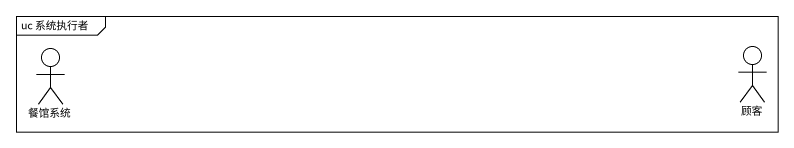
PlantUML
@startuml
mainframe uc 系统执行者
actor 餐馆系统
actor 顾客
@enduml
